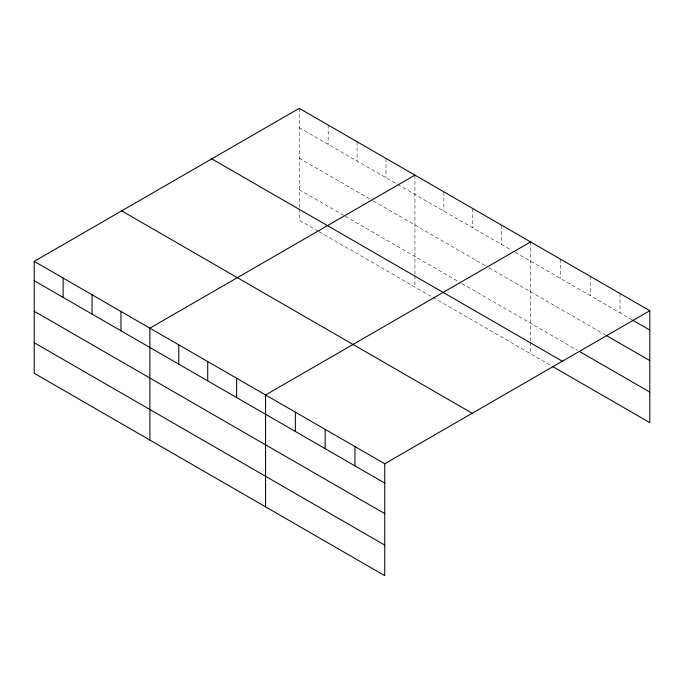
<?xml version="1.0" encoding="UTF-8"?>
<svg xmlns="http://www.w3.org/2000/svg" width="684" height="684" viewBox="0 0 684 684"><rect width="100%" height="100%" fill="white"/><g stroke="black" fill="none" stroke-linecap="round" stroke-linejoin="round"><path stroke-width="0.51" stroke-dasharray="3.42 2.56" d="M299.25 127.66L396.857 184.013M397.763 184.535L511.632 250.276M515.249 252.362L631.742 319.625M299.25 158.209L372.455 200.472M373.361 200.993L485.426 265.7M489.043 267.786L605.554 335.057M299.25 189.69L344.437 215.776M345.343 216.298L461.025 283.082M461.931 283.603L577.57 350.37M318.231 231.192L299.25 220.239L299.25 208.646M319.137 231.714L551.381 365.803M620.003 293.53L620.003 312.844M590.207 276.327L590.207 295.642M560.41 259.125L560.41 278.439M530.613 241.922L530.613 341.171M530.613 342.222L530.613 353.816M501.697 225.224L501.697 244.539M472.772 208.535L472.772 227.84M443.856 191.836L443.856 211.142M414.932 175.138L414.932 274.387M414.932 275.438L414.932 287.024M386.015 158.44L386.015 177.755M357.091 141.742L357.091 161.056M328.175 125.044L328.175 144.358M299.25 108.346L299.25 207.594"/><path stroke-width="1.03" d="M384.75 513.624L384.75 463.761L34.2 261.373L34.2 373.267L384.75 575.654L384.75 513.624L34.2 311.237M34.2 261.373L299.25 108.346L649.8 310.733L649.8 422.627L552.287 366.325M414.932 175.138L149.882 328.166L149.882 440.051M530.613 241.922L265.563 394.95L265.563 506.835M384.75 463.761L649.8 310.733M632.64 320.146L649.8 330.047M606.46 335.579L649.8 360.596M579.374 351.414L649.8 392.077M211.783 158.85L562.334 361.238M121.667 210.877L472.216 413.264M34.2 280.688L384.75 483.075M34.2 342.71L384.75 545.097M354.953 446.558L354.953 465.872M325.156 429.355L325.156 448.67M295.36 412.153L295.36 431.467M236.638 378.252L236.638 397.566M207.722 361.554L207.722 380.868M178.798 344.856L178.798 364.17M120.957 311.468L120.957 330.774M92.041 294.77L92.041 314.084M63.116 278.072L63.116 297.386"/></g></svg>
